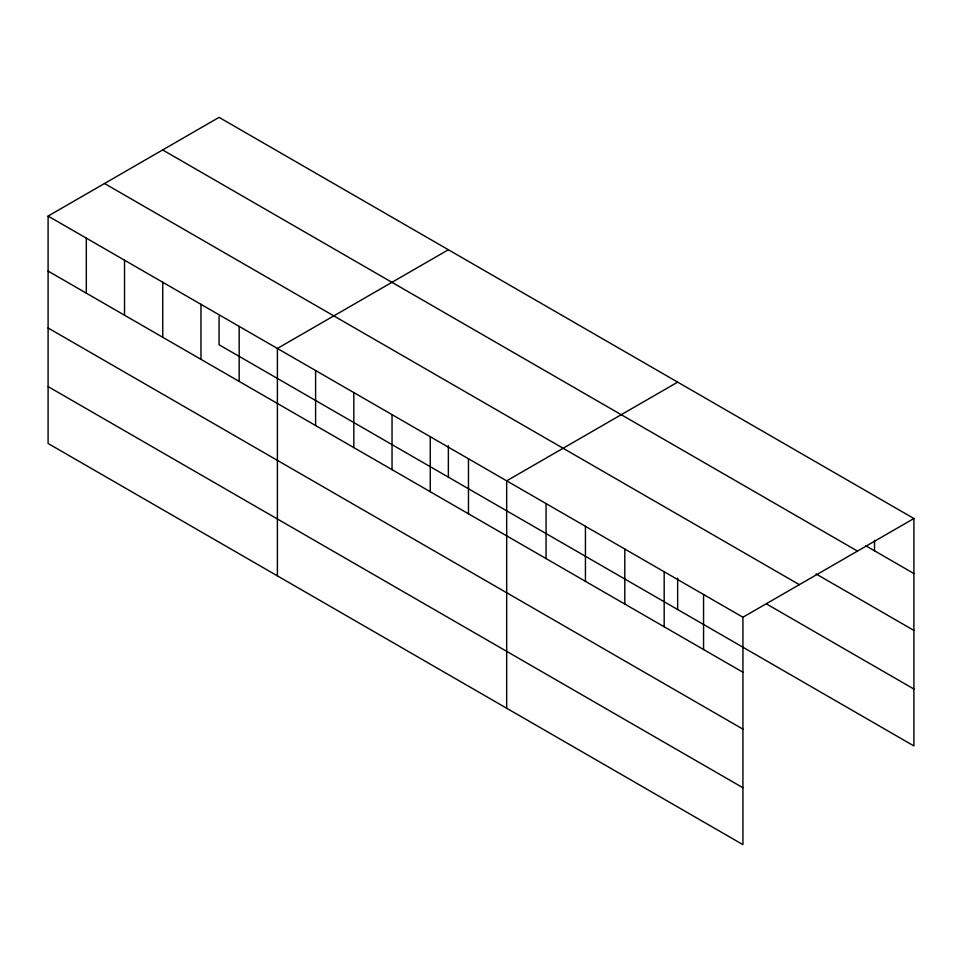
<?xml version="1.0" encoding="UTF-8"?>
<svg xmlns="http://www.w3.org/2000/svg" width="962" height="962" viewBox="0 0 962 962"><rect width="100%" height="100%" fill="white"/><g stroke="black" fill="none" stroke-linecap="round" stroke-linejoin="round"><path stroke-width="1.44" d="M48.1 216.077L742.929 617.231L742.929 844.636L48.1 443.482L48.1 216.077L219.071 117.364L913.9 518.518L913.9 745.923L219.071 344.769L219.071 316.33M448.364 249.747L277.393 348.46L277.393 575.853M677.657 382.13L506.685 480.844L506.685 708.236M742.929 617.231L913.9 518.518M865.632 545.67L913.9 573.544M162.65 149.94L857.479 551.094M816.101 573.965L913.9 630.423M104.521 183.501L799.35 584.655M766.57 603.98L913.9 689.032M48.1 271.092L742.929 672.246M48.1 327.982L742.929 729.136M48.1 386.592L742.929 787.746M874.53 540.403L874.53 550.805M703.559 594.504L703.559 649.518M677.657 578.09L677.657 609.535M664.177 571.765L664.177 626.791M624.807 549.037L624.807 604.052M585.437 526.298L585.437 581.325M546.055 503.571L546.055 558.585M468.47 458.778L468.47 513.792M448.364 445.707L448.364 477.152M430.254 436.712L430.254 491.726M392.039 414.646L392.039 469.672M353.824 392.58L353.824 447.607M315.608 370.526L315.608 425.541M239.177 326.395L239.177 381.409M200.962 304.329L200.962 359.343M162.746 282.263L162.746 337.289M124.531 260.209L124.531 315.223M86.315 238.143L86.315 293.157"/></g></svg>
